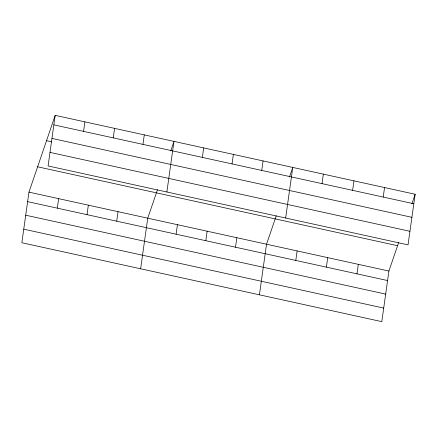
<?xml version="1.0" encoding="UTF-8"?>
<svg xmlns="http://www.w3.org/2000/svg" width="437" height="437" viewBox="0 0 437 437"><rect width="100%" height="100%" fill="white"/><g stroke="black" fill="none" stroke-linecap="round" stroke-linejoin="round"><path stroke-width="0.66" d="M55.193 115.352L48.086 165.951L408.038 244.857L415.15 194.257L55.193 115.352L28.962 192.143L21.85 242.743L381.807 321.648L388.914 271.049L398.637 242.601M57.323 208.159L58.656 198.655M83.554 131.368L84.893 121.863M87.018 214.665L88.35 205.166M113.254 137.874L114.587 128.374M116.712 221.177L118.05 211.677M142.948 144.385L144.286 134.886M140.638 268.777L147.744 218.183L157.467 189.734M166.868 191.985L173.981 141.391L170.736 150.896M176.106 234.194L177.444 224.694M202.342 157.402L203.675 147.903M205.805 240.705L207.138 231.206M232.036 163.913L233.374 154.414M235.499 247.216L236.832 237.712M261.736 170.425L263.069 160.92M259.42 294.817L266.532 244.223L276.25 215.774M285.656 218.025L292.763 167.431L289.518 176.936M295.789 260.43L297.127 250.931M322.025 183.638L323.364 174.139M326.39 267.138L327.723 257.639M352.621 190.346L353.959 180.847M356.985 273.846L358.318 264.347M383.216 197.054L384.555 187.555M411.905 203.762L415.15 194.257M53.86 124.856L413.817 203.762M51.954 138.414L411.911 217.32M46.541 140.692L51.817 141.85M49.993 152.387L409.944 231.293M37.62 166.803L397.572 245.709M28.962 192.143L388.914 271.049M27.624 201.648L387.581 280.554M25.717 215.206L385.674 294.112M23.756 229.179L383.713 308.085"/></g></svg>
